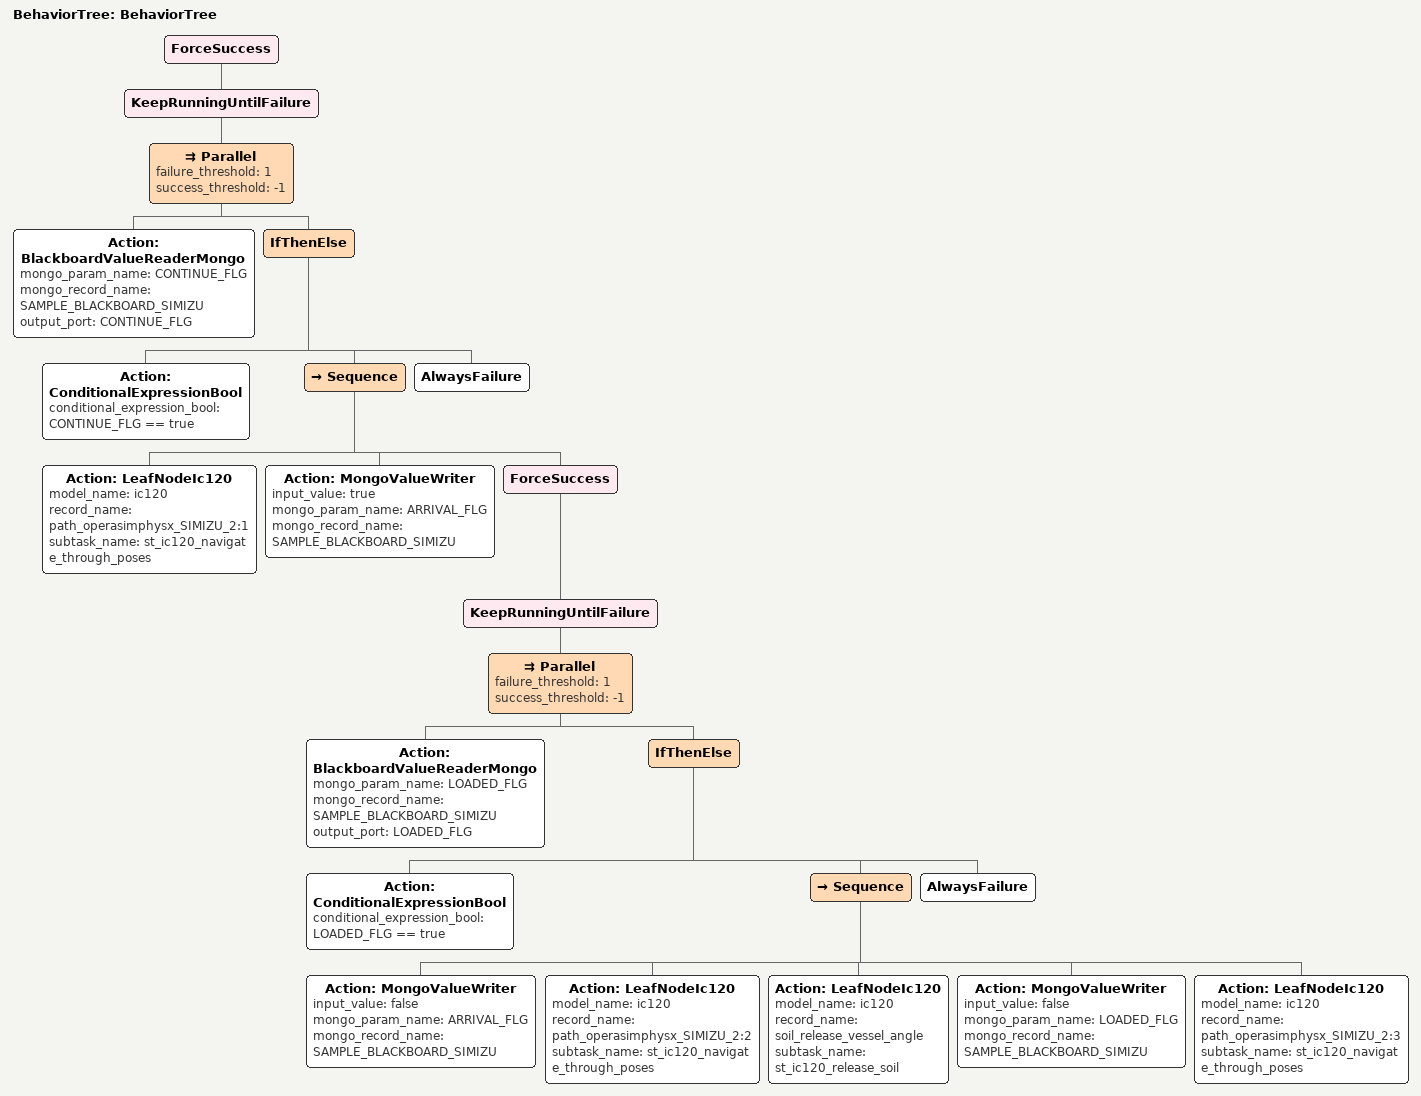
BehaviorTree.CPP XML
<?xml version="1.0"?>
<root main_tree_to_execute="BehaviorTree">
    <BehaviorTree ID="BehaviorTree">
        <ForceSuccess>
            <KeepRunningUntilFailure>
                <Parallel failure_threshold="1" success_threshold="-1">
                    <Action ID="BlackboardValueReaderMongo" mongo_param_name="CONTINUE_FLG" mongo_record_name="SAMPLE_BLACKBOARD_SIMIZU" output_port="CONTINUE_FLG"/>
                    <IfThenElse>
                        <Action ID="ConditionalExpressionBool" conditional_expression_bool="CONTINUE_FLG == true"/>
                        <Sequence>
                            <Action  model_name="ic120" ID="LeafNodeIc120" record_name="path_operasimphysx_SIMIZU_2:1" subtask_name="st_ic120_navigate_through_poses"/>
                            <Action ID="MongoValueWriter" input_value="true" mongo_param_name="ARRIVAL_FLG" mongo_record_name="SAMPLE_BLACKBOARD_SIMIZU"/>
                            <ForceSuccess>
                                <KeepRunningUntilFailure>
                                    <Parallel failure_threshold="1" success_threshold="-1">
                                        <Action ID="BlackboardValueReaderMongo" mongo_param_name="LOADED_FLG" mongo_record_name="SAMPLE_BLACKBOARD_SIMIZU" output_port="LOADED_FLG"/>
                                        <IfThenElse>
                                            <Action ID="ConditionalExpressionBool" conditional_expression_bool="LOADED_FLG == true"/>
                                            <Sequence>
                                                <Action ID="MongoValueWriter" input_value="false" mongo_param_name="ARRIVAL_FLG" mongo_record_name="SAMPLE_BLACKBOARD_SIMIZU"/>
                                                <Action  model_name="ic120" ID="LeafNodeIc120" record_name="path_operasimphysx_SIMIZU_2:2" subtask_name="st_ic120_navigate_through_poses"/>
                                                <Action  model_name="ic120" ID="LeafNodeIc120" record_name="soil_release_vessel_angle" subtask_name="st_ic120_release_soil"/>
                                                <Action ID="MongoValueWriter" input_value="false" mongo_param_name="LOADED_FLG" mongo_record_name="SAMPLE_BLACKBOARD_SIMIZU"/>
                                                <Action  model_name="ic120" ID="LeafNodeIc120" record_name="path_operasimphysx_SIMIZU_2:3" subtask_name="st_ic120_navigate_through_poses"/>
                                            </Sequence>
                                            <AlwaysFailure/>
                                        </IfThenElse>
                                    </Parallel>
                                </KeepRunningUntilFailure>
                            </ForceSuccess>
                        </Sequence>
                        <AlwaysFailure/>
                    </IfThenElse>
                </Parallel>
            </KeepRunningUntilFailure>
        </ForceSuccess>
    </BehaviorTree>
</root>
